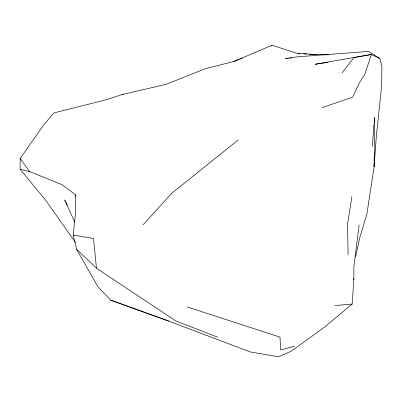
<?xml version="1.0" encoding="UTF-8"?>
<svg xmlns="http://www.w3.org/2000/svg" width="402" height="402" viewBox="0 0 402 402"><rect width="100%" height="100%" fill="white"/><g stroke="black" fill="none" stroke-linecap="round" stroke-linejoin="round"><path stroke-width="0.6" d="M238.275 59.823L233.637 61.556L205.467 68.647L166.302 84.279L122.123 94.545L106.5 99.686L53.918 112.927L43.738 124.861L20.165 158.488L20.1 169.197L29.522 171.548L61.918 184.639L75.621 194.864L75.32 214.537L73.179 235.064L76.646 249.295L97.852 286.737L110.615 300.118L168.76 321.103L250.24 351.941L278.486 356.745L291.299 351.192L324.138 327.419L352.142 304.073L353.861 279.686L353.881 266.672L359.127 224.949M374.172 157.991L374.121 166.719L366.865 214.155L359.614 238.185L355.629 256.712M374.362 123.062L374.393 117.449L374.79 150.057L374.121 166.719L376.367 135.745L381.674 85.757L381.9 66.295L379.86 58.526L368.599 51.416L297.852 56.793L285.48 58.476L288.586 58.215M372.423 146.423L373.895 124.354M351.911 196.467L347.579 224.045L348.092 254.848M342.177 72.777L353.926 57.592L371.388 54.466L379.86 58.526M143.052 224.824L171.895 193.131L238.019 140.127M271.139 46.039L272.079 45.255L296.39 53.139L316.67 54.627L328.524 54.833M233.637 61.556L272.079 45.255M239.431 59.39L242.331 58.305M321.972 107.696L352.735 97.133L359.343 82.747L364.82 74.375L371.388 54.466L315.188 64.265L328.112 62.265M294.716 346.147L280.651 349.996L280.003 337.132L187.141 306.917M289.827 58.109L291.691 57.948M334.856 305.535L352.142 304.073M122.123 94.545L123.369 94.485M298.023 53.566L299.887 53.672M303.616 53.883L306.726 54.059M309.213 54.2L316.67 54.627M73.179 235.064L93.515 238.502L96.455 268.184L175.78 320.907L217.688 337.208M168.76 321.103L110.615 300.118M76.646 249.295L96.455 268.184M20.1 169.197L45.984 200.683L75.531 242.537M20.165 158.488L29.522 171.548M67.4 205.105L64.772 200.106L74.767 222.18M353.499 278.566L353.861 279.686M75.621 194.864L75.787 196.714"/></g></svg>
